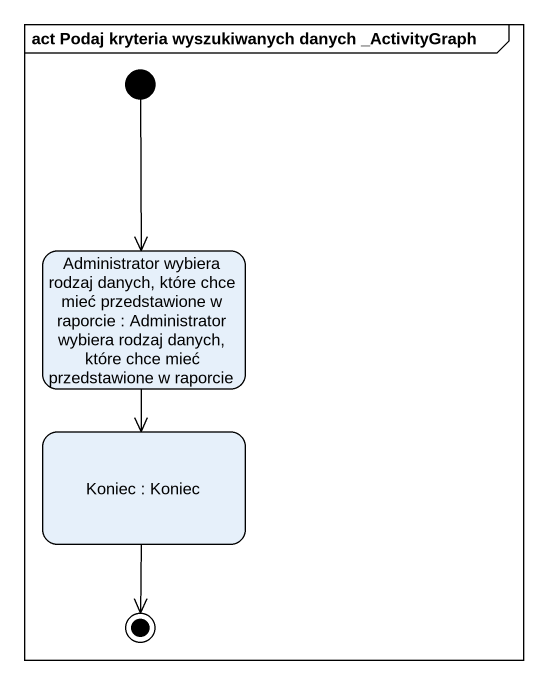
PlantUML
@startuml
mainframe act Podaj kryteria wyszukiwanych danych _ActivityGraph
hide empty description
state "Administrator wybiera rodzaj danych, które chce mieć przedstawione w raporcie : Administrator wybiera rodzaj danych, które chce mieć przedstawione w raporcie" as Administrator_wybiera
state "Koniec : Koniec" as Koniec
[*] --> Administrator_wybiera
Administrator_wybiera --> Koniec
Koniec --> [*]
@enduml
